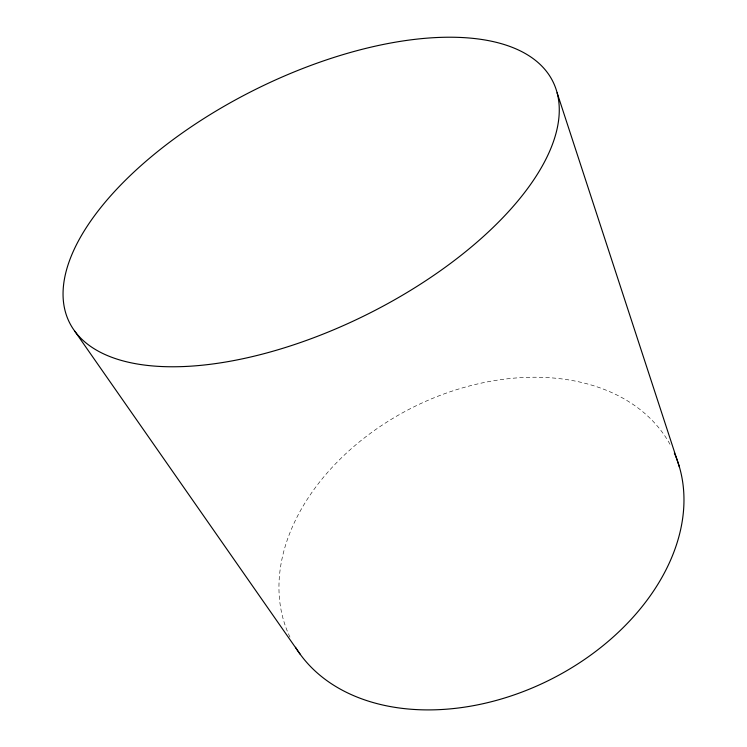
<?xml version="1.0" encoding="UTF-8"?>
<svg xmlns="http://www.w3.org/2000/svg" width="747" height="747" viewBox="0 0 747 747"><rect width="100%" height="100%" fill="white"/><g stroke="black" fill="none" stroke-linecap="round" stroke-linejoin="round"><path stroke-width="0.56" stroke-dasharray="3.73 2.8" d="M289.967 637.126A213.128 152.491 -26.5 0 1 411.886 407.871A213.128 152.491 -26.5 0 1 670.264 444.773"/><path stroke-width="1.12" d="M74.803 331.238L300.061 654.083M557.113 92.787A270.087 125.58 -26.5 0 1 216.462 363.462A270.087 125.58 -26.5 0 1 159.886 149.745A270.087 125.58 -26.5 0 1 557.113 92.787L679.509 467.323M674.345 453.037A213.128 152.491 -26.5 0 1 552.481 678.528A213.128 152.491 -26.5 0 1 295.504 647.275"/></g></svg>
